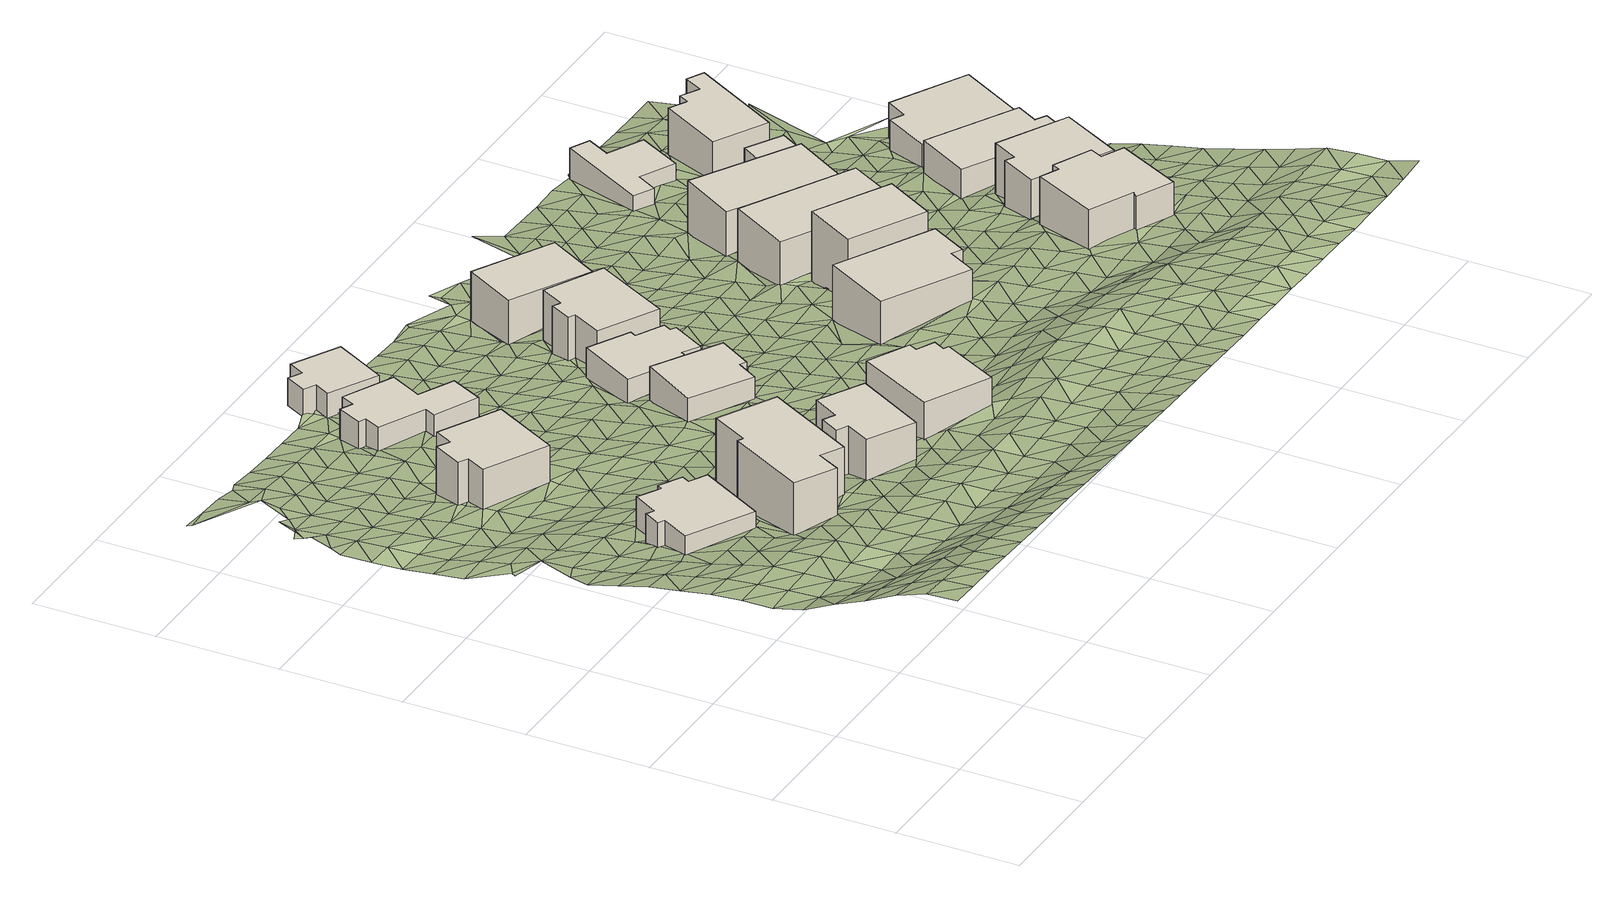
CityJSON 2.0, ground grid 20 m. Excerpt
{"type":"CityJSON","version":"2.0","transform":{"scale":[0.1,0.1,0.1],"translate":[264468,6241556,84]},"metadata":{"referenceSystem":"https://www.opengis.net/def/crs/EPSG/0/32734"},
"CityObjects":{
"building1":{"type":"Building","attributes":{"address":"6 Cloete Road Universtity Estate Cape Town","building":"house","building:levels":"1","footprint":{"type":"Polygon"},"plus_code":"C5XFXGXJ+XFW","ground_height":98.4,"building_height":4.1,"roof_height":102.5},"geometry":[{"type":"Solid","lod":"1","boundaries":[[[[0,1,2,3]],[[1,4,5,2]],[[4,6,7,5]],[[6,8,9,7]],[[8,10,11,9]],[[10,12,13,11]],[[12,14,15,13]],[[14,16,17,15]],[[16,18,19,17]],[[18,20,21,19]],[[20,22,23,21]],[[22,0,3,23]],[[3,2,5,7,9,11,13,15,17,19,21,23]],[[22,20,18,16,14,12,10,8,6,4,1,0]]]]}]},
"building2":{"type":"Building","attributes":{"address":"8A Cloete Road Universtity Estate Cape Town","building":"house","building:levels":"3","footprint":{"type":"Polygon"},"plus_code":"C6X2XQXJ+XWR","ground_height":100.1,"building_height":9.7,"roof_height":109.8},"geometry":[{"type":"Solid","lod":"1","boundaries":[[[[24,25,26,27]],[[25,28,29,26]],[[28,30,31,29]],[[30,32,33,31]],[[32,34,35,33]],[[34,36,37,35]],[[36,38,39,37]],[[38,24,27,39]],[[27,26,29,31,33,35,37,39]],[[38,36,34,32,30,28,25,24]]]]}]},
"building3":{"type":"Building","attributes":{"address":"19 Haig Road University Estate Cape Town","building":"house","building:levels":"2","footprint":{"type":"Polygon"},"plus_code":"C5XRX3X9+X8V","ground_height":92.8,"building_height":6.9,"roof_height":99.7},"geometry":[{"type":"Solid","lod":"1","boundaries":[[[[40,41,42,43]],[[41,44,45,42]],[[44,46,47,45]],[[46,48,49,47]],[[48,50,51,49]],[[50,52,53,51]],[[52,54,55,53]],[[54,40,43,55]],[[43,42,45,47,49,51,53,55]],[[54,52,50,48,46,44,41,40]]]]}]},
"building4":{"type":"Building","attributes":{"address":"8 Cloete Road Universtity Estate Cape Town","building":"house","building:levels":"2","footprint":{"type":"Polygon"},"plus_code":"C6XPX9X4+XGX","ground_height":101.6,"building_height":6.9,"roof_height":108.5},"geometry":[{"type":"Solid","lod":"1","boundaries":[[[[56,57,58,59]],[[57,60,61,58]],[[60,62,63,61]],[[62,64,65,63]],[[64,66,67,65]],[[66,68,69,67]],[[68,70,71,69]],[[70,56,59,71]],[[59,58,61,63,65,67,69,71]],[[70,68,66,64,62,60,57,56]]]]}]},
"building5":{"type":"Building","attributes":{"address":"Cloete Road Universtity Estate Cape Town","building":"house","building:levels":"2","footprint":{"type":"Polygon"},"plus_code":"C7XCXHXP+X3X","ground_height":102,"building_height":6.9,"roof_height":108.9},"geometry":[{"type":"Solid","lod":"1","boundaries":[[[[72,73,74,75]],[[73,76,77,74]],[[76,78,79,77]],[[78,80,81,79]],[[80,82,83,81]],[[82,84,85,83]],[[84,86,87,85]],[[86,72,75,87]],[[75,74,77,79,81,83,85,87]],[[86,84,82,80,78,76,73,72]]]]}]},
"building6":{"type":"Building","attributes":{"address":"17 Haig Road University Estate Cape Town","building":"house","building:levels":"1","footprint":{"type":"Polygon"},"plus_code":"C6X9X4X9+XXR","ground_height":89.5,"building_height":4.1,"roof_height":93.6},"geometry":[{"type":"Solid","lod":"1","boundaries":[[[[88,89,90,91]],[[89,92,93,90]],[[92,94,95,93]],[[94,96,97,95]],[[96,98,99,97]],[[98,100,101,99]],[[100,102,103,101]],[[102,104,105,103]],[[104,106,107,105]],[[106,108,109,107]],[[108,110,111,109]],[[110,88,91,111]],[[91,90,93,95,97,99,101,103,105,107,109,111]],[[110,108,106,104,102,100,98,96,94,92,89,88]]]]}]},
"building7":{"type":"Building","attributes":{"address":"18 Cloete Road University Estate Cape Town","building":"house","building:levels":"1","footprint":{"type":"Polygon"},"plus_code":"C7XCXRX3+XGR","ground_height":95,"building_height":4.1,"roof_height":99.1},"geometry":[{"type":"Solid","lod":"1","boundaries":[[[[112,113,114,115]],[[113,116,117,114]],[[116,118,119,117]],[[118,120,121,119]],[[120,122,123,121]],[[122,112,115,123]],[[115,114,117,119,121,123]],[[122,120,118,116,113,112]]]]}]},
"building8":{"type":"Building","attributes":{"address":"15 Haig Road University Estate Cape Town","building":"house","building:levels":"1","footprint":{"type":"Polygon"},"plus_code":"C6XPXGXX+XMV","ground_height":87.8,"building_height":4.1,"roof_height":91.9},"geometry":[{"type":"Solid","lod":"1","boundaries":[[[[124,125,126,127]],[[125,128,129,126]],[[128,130,131,129]],[[130,132,133,131]],[[132,134,135,133]],[[134,136,137,135]],[[136,138,139,137]],[[138,124,127,139]],[[127,126,129,131,133,135,137,139]],[[138,136,134,132,130,128,125,124]]]]}]},
"building9":{"type":"Building","attributes":{"address":"16 Fryde Road University Estate Cape Town","building":"house","building:levels":"1","footprint":{"type":"Polygon"},"plus_code":"C7XMXMXH+XVR","ground_height":92.3,"building_height":4.1,"roof_height":96.4},"geometry":[{"type":"Solid","lod":"1","boundaries":[[[[140,141,142,143]],[[141,144,145,142]],[[144,146,147,145]],[[146,148,149,147]],[[148,150,151,149]],[[150,152,153,151]],[[152,154,155,153]],[[154,156,157,155]],[[156,158,159,157]],[[158,140,143,159]],[[143,142,145,147,149,151,153,155,157,159]],[[158,156,154,152,150,148,146,144,141,140]]]]}]},
"building10":{"type":"Building","attributes":{"address":"14 Fryde Road University Estate Cape Town","building":"house","building:levels":"2","footprint":{"type":"Polygon"},"plus_code":"C8X2XXXW+X4X","ground_height":90.8,"building_height":6.9,"roof_height":97.7},"geometry":[{"type":"Solid","lod":"1","boundaries":[[[[160,161,162,163]],[[161,164,165,162]],[[164,166,167,165]],[[166,168,169,167]],[[168,170,171,169]],[[170,172,173,171]],[[172,174,175,173]],[[174,160,163,175]],[[163,162,165,167,169,171,173,175]],[[174,172,170,168,166,164,161,160]]]]}]},
"building11":{"type":"Building","attributes":{"address":"23 Fryde Road University Estate Cape Town","building":"house","building:levels":"2","footprint":{"type":"Polygon"},"plus_code":"C9X2X9XF+XPV","ground_height":97.6,"building_height":6.9,"roof_height":104.5},"geometry":[{"type":"Solid","lod":"1","boundaries":[[[[176,177,178,179]],[[177,180,181,178]],[[180,182,183,181]],[[182,184,185,183]],[[184,186,187,185]],[[186,176,179,187]],[[179,178,181,183,185,187]],[[186,184,182,180,177,176]]]]}]},
"building12":{"type":"Building","attributes":{"address":"12 Fryde Road University Estate Cape Town","building":"house","building:levels":"2","footprint":{"type":"Polygon"},"plus_code":"C8X9X9XJ+XWX","ground_height":88.5,"building_height":6.9,"roof_height":95.4},"geometry":[{"type":"Solid","lod":"1","boundaries":[[[[188,189,190,191]],[[189,192,193,190]],[[192,194,195,193]],[[194,188,191,195]],[[191,190,193,195]],[[194,192,189,188]]]]}]},
"building13":{"type":"Building","attributes":{"address":"21 Fryde Road University Estate Cape Town","building":"house","building:levels":"3","footprint":{"type":"Polygon"},"plus_code":"C9XFXHXQ+X4V","ground_height":95.9,"building_height":9.7,"roof_height":105.6},"geometry":[{"type":"Solid","lod":"1","boundaries":[[[[196,197,198,199]],[[197,200,201,198]],[[200,202,203,201]],[[202,196,199,203]],[[199,198,201,203]],[[202,200,197,196]]]]}]},
"building14":{"type":"Building","attributes":{"address":"19 Fryde Road University Estate Cape Town","building":"house","building:levels":"2","footprint":{"type":"Polygon"},"plus_code":"C9XPXRX5+XPV","ground_height":94,"building_height":6.9,"roof_height":100.9},"geometry":[{"type":"Solid","lod":"1","boundaries":[[[[204,205,206,207]],[[205,208,209,206]],[[208,210,211,209]],[[210,204,207,211]],[[207,206,209,211]],[[210,208,205,204]]]]}]},
"building15":{"type":"Building","attributes":{"address":"20 Baris Road University Estate Cape Town","building":"house","building:levels":"2","footprint":{"type":"Polygon"},"plus_code":"CCXFX8XQ+XWW","ground_height":101.4,"building_height":6.9,"roof_height":108.3},"geometry":[{"type":"Solid","lod":"1","boundaries":[[[[212,213,214,215]],[[213,216,217,214]],[[216,218,219,217]],[[218,220,221,219]],[[220,222,223,221]],[[222,224,225,223]],[[224,226,227,225]],[[226,228,229,227]],[[228,230,231,229]],[[230,212,215,231]],[[215,214,217,219,221,223,225,227,229,231]],[[230,228,226,224,222,220,218,216,213,212]]]]}]},
"building16":{"type":"Building","attributes":{"address":"15 Fryde Road University Estate Cape Town","building":"house","building:levels":"2","footprint":{"type":"Polygon"},"plus_code":"CCX3XJX6+XWV","ground_height":91.5,"building_height":6.9,"roof_height":98.4},"geometry":[{"type":"Solid","lod":"1","boundaries":[[[[232,233,234,235]],[[233,236,237,234]],[[236,238,239,237]],[[238,232,235,239]],[[235,234,237,239]],[[238,236,233,232]]]]}]},
"building17":{"type":"Building","attributes":{"address":"18 Baris Road University Estate Cape Town","building":"house","building:levels":"2","footprint":{"type":"Polygon"},"plus_code":"CCXVX6XG+XHV","ground_height":98.7,"building_height":6.9,"roof_height":105.6},"geometry":[{"type":"Solid","lod":"1","boundaries":[[[[240,241,242,243]],[[241,244,245,242]],[[244,246,247,245]],[[246,248,249,247]],[[248,250,251,249]],[[250,240,243,251]],[[243,242,245,247,249,251]],[[250,248,246,244,241,240]]]]}]},
"building18":{"type":"Building","attributes":{"address":"16 Baris Road University Estate Cape Town","building":"house","building:levels":"1","footprint":{"type":"Polygon"},"plus_code":"CFX5XQXC+X9X","ground_height":96.6,"building_height":4.1,"roof_height":100.7},"geometry":[{"type":"Solid","lod":"1","boundaries":[[[[252,253,254,255]],[[253,256,257,254]],[[256,258,259,257]],[[258,260,261,259]],[[260,262,263,261]],[[262,252,255,263]],[[255,254,257,259,261,263]],[[262,260,258,256,253,252]]]]}]},
"building19":{"type":"Building","attributes":{"address":"11 Fryde Road University Estate Cape Town","building":"house","building:levels":"1","footprint":{"type":"Polygon"},"plus_code":"CCXCX6X2+XVR","ground_height":86.3,"building_height":4.1,"roof_height":90.4},"geometry":[{"type":"Solid","lod":"1","boundaries":[[[[264,265,266,267]],[[265,268,269,266]],[[268,270,271,269]],[[270,272,273,271]],[[272,274,275,273]],[[274,276,277,275]],[[276,278,279,277]],[[278,264,267,279]],[[267,266,269,271,273,275,277,279]],[[278,276,274,272,270,268,265,264]]]]}]},
"building20":{"type":"Building","attributes":{"address":"University Estate Cape Town","building":"house","building:levels":"1","footprint":{"type":"Polygon"},"plus_code":"CCXQXPX9+XCW","ground_height":90,"building_height":4.1,"roof_height":94.1},"geometry":[{"type":"Solid","lod":"1","boundaries":[[[[280,281,282,283]],[[281,284,285,282]],[[284,286,287,285]],[[286,280,283,287]],[[283,282,285,287]],[[286,284,281,280]]]]}]},
"building21":{"type":"Building","attributes":{"address":"44 Rhodes Avenue University Estate Cape Town","building":"house","building:levels":"2","footprint":{"type":"Polygon"},"plus_code":"CFX2XRX8+X2R","ground_height":87.6,"building_height":6.9,"roof_height":94.5},"geometry":[{"type":"Solid","lod":"1","boundaries":[[[[288,289,290,291]],[[289,292,293,290]],[[292,294,295,293]],[[294,296,297,295]],[[296,298,299,297]],[[298,300,301,299]],[[300,302,303,301]],[[302,288,291,303]],[[291,290,293,295,297,299,301,303]],[[302,300,298,296,294,292,289,288]]]]}]},
"building22":{"type":"Building","attributes":{"address":"14 Baris Road University Estate Cape Town","building":"house","building:levels":"1","footprint":{"type":"Polygon"},"plus_code":"CFXJX6X7+X6W","ground_height":93.2,"building_height":4.1,"roof_height":97.3},"geometry":[{"type":"Solid","lod":"1","boundaries":[[[[304,305,306,307]],[[305,308,309,306]],[[308,310,311,309]],[[310,312,313,311]],[[312,314,315,313]],[[314,304,307,315]],[[307,306,309,311,313,315]],[[314,312,310,308,305,304]]]]}]},
"terrain1":{"type":"TINRelief","geometry":[{"type":"CompositeSurface","lod":"1","boundaries":[[[316,317,318]],[[319,320,317]],[[317,316,319]],[[320,321,322]],[[320,319,321]],[[323,324,322]],[[316,325,319]],[[323,322,321]],[[326,324,327]],[[319,328,321]],[[329,324,323]],[[328,319,325]],[[327,330,326]],[[327,324,329]],[[323,321,331]],[[331,321,328]],[[332,333,330]],[[323,334,329]],[[330,327,332]],[[325,335,328]],[[334,323,331]],[[333,336,337]],[[329,338,327]],[[333,332,336]],[[338,329,334]],[[339,340,337]],[[331,328,341]],[[328,335,342]],[[327,343,332]],[[339,337,336]],[[331,341,334]],[[343,327,338]],[[328,342,341]],[[344,340,345]],[[332,346,336]],[[347,340,339]],[[346,332,343]],[[348,344,345]],[[338,334,349]],[[350,342,335]],[[345,340,347]],[[334,341,351]],[[339,336,352]],[[338,349,343]],[[352,336,346]],[[334,351,349]],[[353,354,348]],[[339,355,347]],[[342,356,341]],[[353,348,345]],[[357,342,350]],[[355,339,352]],[[346,343,358]],[[356,351,341]],[[343,349,359]],[[342,357,356]],[[347,360,345]],[[361,354,353]],[[354,361,362]],[[346,358,352]],[[360,347,355]],[[343,359,358]],[[353,345,363]],[[364,349,351]],[[357,350,365]],[[366,351,356]],[[363,345,360]],[[367,362,361]],[[352,368,355]],[[364,359,349]],[[352,358,369]],[[351,366,364]],[[353,370,361]],[[356,357,371]],[[370,353,363]],[[352,369,368]],[[365,372,357]],[[373,362,367]],[[360,355,374]],[[361,375,367]],[[359,376,358]],[[356,371,366]],[[377,359,364]],[[357,372,371]],[[378,379,380]],[[363,360,381]],[[382,373,379]],[[375,361,370]],[[374,355,368]],[[383,378,384]],[[376,369,358]],[[359,377,376]],[[370,363,381]],[[380,379,373]],[[374,381,360]],[[385,364,366]],[[378,380,384]],[[373,367,386]],[[365,387,372]],[[386,367,375]],[[371,385,366]],[[388,389,383]],[[368,369,390]],[[377,364,391]],[[388,383,384]],[[390,369,376]],[[370,381,392]],[[392,375,370]],[[364,385,391]],[[380,373,393]],[[371,372,394]],[[386,395,373]],[[372,387,396]],[[397,398,389]],[[380,393,384]],[[399,374,368]],[[400,389,388]],[[368,390,401]],[[374,399,381]],[[392,381,402]],[[376,377,403]],[[371,394,385]],[[373,395,393]],[[391,404,377]],[[372,396,394]],[[405,402,381]],[[375,392,406]],[[386,375,407]],[[397,389,400]],[[368,401,399]],[[408,409,398]],[[388,384,410]],[[377,404,403]],[[392,402,405]],[[386,407,395]],[[390,376,411]],[[412,391,385]],[[393,410,384]],[[375,406,407]],[[413,401,390]],[[414,396,387]],[[415,409,408]],[[398,397,408]],[[412,385,394]],[[406,392,416]],[[388,417,400]],[[418,381,399]],[[411,376,403]],[[391,419,404]],[[413,390,411]],[[410,417,388]],[[420,406,416]],[[393,395,421]],[[395,407,422]],[[419,391,412]],[[418,399,401]],[[400,423,397]],[[418,401,413]],[[394,396,424]],[[425,396,414]],[[415,408,426]],[[426,427,415]],[[410,393,421]],[[423,400,417]],[[395,422,421]],[[428,406,420]],[[406,428,407]],[[404,429,403]],[[394,424,412]],[[404,419,430]],[[396,425,424]],[[397,431,408]],[[427,426,432]],[[411,433,413]],[[432,434,435]],[[403,433,411]],[[431,397,423]],[[436,418,413]],[[404,430,429]],[[417,410,437]],[[407,438,422]],[[432,426,439]],[[421,440,410]],[[439,434,432]],[[408,441,426]],[[419,412,442]],[[414,443,425]],[[438,407,428]],[[412,424,444]],[[429,433,403]],[[417,437,423]],[[431,441,408]],[[410,440,437]],[[422,445,421]],[[442,430,419]],[[412,444,442]],[[446,434,439]],[[426,447,439]],[[448,424,425]],[[436,413,449]],[[422,438,445]],[[450,451,452]],[[441,447,426]],[[443,448,425]],[[433,429,453]],[[438,428,8]],[[431,423,454]],[[455,440,421]],[[423,437,456]],[[418,436,449]],[[446,439,457]],[[428,10,8]],[[430,458,429]],[[459,444,424]],[[421,445,455]],[[460,430,442]],[[433,453,461]],[[431,454,441]],[[447,462,439]],[[423,456,454]],[[459,424,448]],[[462,457,439]],[[453,429,458]],[[430,460,458]],[[440,463,437]],[[438,464,445]],[[440,455,465]],[[438,8,464]],[[452,466,450]],[[467,442,444]],[[443,468,448]],[[469,444,459]],[[470,418,449]],[[447,441,471]],[[472,461,453]],[[441,454,473]],[[440,465,463]],[[474,456,437]],[[8,475,464]],[[457,462,476]],[[8,6,475]],[[445,477,455]],[[442,467,460]],[[458,478,453]],[[444,469,467]],[[466,452,479]],[[447,471,462]],[[459,448,480]],[[453,478,472]],[[441,473,471]],[[464,477,445]],[[474,437,463]],[[456,481,454]],[[457,476,479]],[[480,448,468]],[[465,455,482]],[[483,470,6]],[[484,456,474]],[[458,460,485]],[[459,486,469]],[[475,6,487]],[[488,489,449]],[[466,490,450]],[[482,455,477]],[[467,491,460]],[[456,484,481]],[[470,449,489]],[[476,462,492]],[[493,473,454]],[[464,475,494]],[[462,471,495]],[[486,459,480]],[[465,496,463]],[[487,6,470]],[[460,491,485]],[[493,454,481]],[[477,464,494]],[[497,478,458]],[[469,498,467]],[[462,495,492]],[[465,482,496]],[[475,487,494]],[[492,479,476]],[[499,472,478]],[[468,500,480]],[[488,25,489]],[[484,474,501]],[[469,486,498]],[[470,489,25]],[[473,502,471]],[[484,501,481]],[[503,473,493]],[[458,485,497]],[[504,466,479]],[[25,487,470]],[[466,505,490]],[[491,467,506]],[[502,495,471]],[[507,482,477]],[[478,497,499]],[[473,503,502]],[[494,508,477]],[[506,467,498]],[[474,463,509]],[[510,493,481]],[[479,492,504]],[[486,480,511]],[[512,472,499]],[[505,466,504]],[[480,500,513]],[[496,482,507]],[[463,496,509]],[[512,514,472]],[[477,508,507]],[[503,493,510]],[[491,515,485]],[[486,511,498]],[[516,472,514]],[[491,506,517]],[[480,513,511]],[[487,25,518]],[[495,519,492]],[[487,520,494]],[[495,502,521]],[[497,485,515]],[[491,517,515]],[[505,504,522]],[[494,520,508]],[[495,521,519]],[[496,507,523]],[[487,518,520]],[[524,512,499]],[[510,525,503]],[[504,492,526]],[[506,498,527]],[[528,513,500]],[[529,472,516]],[[498,511,530]],[[497,531,499]],[[512,524,514]],[[509,496,523]],[[503,532,502]],[[526,522,504]],[[508,533,507]],[[517,506,527]],[[518,25,534]],[[519,526,492]],[[498,530,527]],[[40,510,535]],[[536,516,514]],[[521,502,532]],[[497,515,531]],[[503,525,532]],[[520,533,508]],[[525,510,40]],[[513,537,511]],[[538,513,528]],[[25,529,534]],[[521,539,519]],[[523,507,540]],[[515,517,541]],[[537,530,511]],[[542,522,526]],[[543,507,533]],[[527,544,517]],[[513,538,537]],[[545,516,536]],[[546,520,518]],[[532,539,521]],[[534,547,518]],[[509,523,540]],[[540,507,543]],[[517,544,541]],[[515,541,531]],[[545,536,548]],[[518,547,546]],[[40,549,525]],[[550,526,519]],[[551,533,520]],[[529,516,552]],[[553,527,530]],[[538,528,554]],[[539,555,519]],[[552,516,545]],[[556,530,537]],[[532,525,557]],[[540,558,509]],[[526,550,542]],[[533,551,543]],[[519,555,550]],[[551,520,546]],[[530,556,553]],[[548,559,545]],[[532,557,539]],[[560,534,529]],[[547,534,560]],[[561,544,527]],[[562,531,541]],[[525,549,557]],[[558,563,509]],[[537,538,564]],[[554,565,538]],[[552,545,559]],[[543,566,540]],[[40,567,549]],[[529,552,560]],[[527,553,561]],[[568,541,544]],[[537,564,556]],[[563,569,509]],[[550,570,542]],[[551,566,543]],[[538,565,564]],[[562,541,571]],[[539,572,555]],[[547,573,546]],[[539,557,574]],[[560,575,547]],[[40,569,567]],[[558,540,576]],[[531,562,56]],[[544,561,568]],[[568,571,541]],[[546,573,551]],[[556,577,553]],[[552,559,578]],[[539,574,572]],[[566,576,540]],[[547,575,573]],[[550,555,579]],[[554,580,565]],[[577,556,564]],[[549,581,557]],[[563,558,582]],[[560,552,583]],[[584,549,567]],[[559,585,578]],[[562,571,586]],[[550,579,570]],[[587,566,551]],[[561,553,588]],[[579,555,572]],[[576,582,558]],[[574,557,589]],[[585,559,56]],[[575,560,583]],[[549,584,581]],[[587,551,573]],[[552,578,583]],[[577,588,553]],[[564,565,590]],[[591,569,563]],[[565,580,592]],[[589,557,581]],[[566,593,576]],[[561,594,568]],[[56,562,586]],[[574,595,572]],[[582,591,563]],[[590,577,564]],[[595,574,589]],[[596,570,579]],[[593,566,587]],[[567,569,597]],[[588,594,561]],[[565,592,590]],[[571,568,598]],[[584,567,597]],[[599,573,575]],[[583,600,575]],[[601,578,585]],[[602,585,56]],[[591,597,569]],[[582,576,603]],[[573,599,587]],[[589,604,595]],[[576,593,605]],[[575,600,599]],[[579,572,606]],[[72,586,571]],[[572,595,606]],[[588,577,607]],[[608,592,580]],[[585,602,601]],[[577,590,609]],[[56,586,602]],[[581,584,610]],[[598,568,594]],[[582,603,591]],[[578,611,583]],[[597,612,584]],[[576,605,603]],[[579,613,596]],[[588,607,594]],[[589,581,614]],[[577,609,607]],[[584,612,610]],[[593,587,615]],[[587,599,616]],[[578,601,611]],[[613,579,606]],[[617,600,583]],[[618,590,592]],[[72,602,586]],[[619,592,608]],[[597,591,620]],[[615,605,593]],[[591,603,621]],[[587,616,615]],[[581,610,614]],[[609,590,618]],[[72,601,602]],[[596,613,622]],[[583,611,617]],[[594,623,598]],[[594,607,623]],[[592,619,618]],[[597,620,612]],[[599,600,624]],[[591,621,620]],[[599,625,616]],[[613,606,89]],[[605,626,603]],[[89,606,627]],[[605,615,628]],[[600,617,624]],[[612,629,610]],[[601,630,611]],[[631,607,609]],[[608,632,619]],[[615,616,625]],[[618,633,609]],[[630,601,72]],[[625,599,624]],[[634,598,623]],[[626,621,603]],[[612,620,629]],[[605,628,626]],[[631,623,607]],[[609,633,631]],[[635,622,613]],[[72,636,630]],[[617,611,637]],[[638,618,619]],[[635,613,89]],[[610,629,639]],[[611,630,637]],[[632,638,619]],[[640,598,634]],[[72,641,636]],[[642,620,621]],[[623,643,634]],[[644,621,626]],[[615,625,645]],[[645,628,615]],[[646,633,618]],[[631,643,623]],[[89,647,635]],[[622,635,648]],[[642,629,620]],[[649,624,617]],[[636,650,630]],[[625,624,649]],[[648,651,622]],[[621,644,642]],[[637,652,617]],[[618,638,646]],[[626,628,653]],[[654,631,633]],[[636,641,650]],[[89,655,647]],[[617,652,649]],[[634,643,656]],[[630,657,637]],[[632,658,638]],[[633,646,654]],[[629,659,639]],[[626,653,644]],[[634,660,640]],[[659,629,642]],[[628,645,653]],[[657,630,650]],[[634,656,660]],[[635,661,648]],[[645,625,120]],[[635,647,662]],[[625,649,663]],[[641,664,665]],[[666,655,667]],[[667,668,666]],[[669,652,637]],[[643,631,670]],[[638,671,646]],[[640,665,672]],[[631,654,673]],[[674,642,644]],[[655,662,647]],[[669,637,657]],[[658,671,638]],[[659,675,639]],[[640,660,665]],[[663,649,652]],[[656,643,670]],[[653,674,644]],[[670,631,673]],[[665,676,641]],[[675,668,639]],[[650,641,677]],[[646,678,654]],[[653,645,679]],[[635,662,680]],[[681,655,666]],[[645,120,679]],[[659,642,682]],[[665,660,676]],[[657,650,677]],[[666,668,681]],[[652,683,663]],[[652,669,683]],[[671,678,646]],[[684,660,656]],[[641,676,677]],[[642,674,682]],[[654,685,673]],[[662,655,680]],[[684,656,670]],[[658,686,671]],[[679,120,687]],[[678,685,654]],[[659,688,675]],[[669,657,689]],[[681,690,655]],[[682,691,659]],[[677,692,657]],[[655,690,680]],[[693,663,683]],[[694,653,679]],[[688,668,675]],[[653,694,674]],[[660,695,676]],[[673,696,670]],[[697,660,684]],[[698,663,693]],[[683,669,689]],[[659,691,688]],[[689,657,692]],[[685,696,673]],[[699,681,668]],[[694,682,674]],[[678,671,700]],[[660,697,695]],[[671,686,701]],[[702,677,676]],[[684,670,703]],[[680,690,704]],[[693,705,698]],[[706,679,687]],[[678,700,685]],[[687,120,707]],[[699,668,688]],[[696,703,670]],[[671,701,700]],[[708,690,681]],[[682,709,691]],[[693,683,710]],[[689,711,683]],[[695,702,676]],[[679,712,694]],[[713,692,677]],[[684,714,697]],[[682,694,709]],[[693,710,705]],[[681,699,708]],[[680,704,715]],[[683,711,710]],[[703,714,684]],[[716,704,690]],[[717,688,691]],[[696,685,718]],[[719,701,686]],[[677,702,713]],[[685,700,720]],[[721,689,692]],[[697,722,695]],[[717,691,709]],[[687,707,706]],[[696,718,703]],[[708,716,690]],[[714,722,697]],[[685,720,718]],[[694,712,709]],[[723,705,710]],[[688,724,699]],[[707,705,723]],[[721,692,713]],[[725,711,689]],[[695,726,702]],[[701,727,700]],[[724,688,717]],[[728,701,719]],[[729,715,704]],[[704,716,729]],[[722,726,695]],[[708,699,730]],[[714,703,731]],[[727,720,700]],[[689,721,725]],[[703,718,732]],[[701,728,727]],[[733,709,712]],[[711,734,710]],[[702,735,713]],[[736,706,707]],[[724,730,699]],[[717,709,737]],[[714,731,722]],[[738,706,739]],[[736,707,723]],[[726,735,702]],[[703,732,731]],[[723,710,734]],[[739,706,736]],[[711,725,734]],[[712,740,733]],[[716,708,741]],[[737,724,717]],[[713,742,721]],[[718,720,743]],[[728,719,744]],[[730,745,708]],[[709,733,737]],[[746,720,727]],[[158,740,712]],[[735,742,713]],[[716,741,729]],[[736,723,747]],[[726,722,748]],[[743,732,718]],[[741,708,745]],[[722,731,749]],[[720,746,743]],[[721,750,725]],[[747,723,734]],[[730,724,751]],[[740,752,733]],[[726,748,735]],[[727,728,753]],[[724,737,754]],[[742,750,721]],[[722,749,748]],[[744,755,728]],[[756,739,736]],[[757,737,733]],[[730,751,745]],[[732,758,731]],[[727,753,746]],[[752,757,733]],[[759,729,741]],[[724,754,751]],[[756,736,747]],[[760,732,743]],[[728,755,753]],[[761,734,725]],[[762,742,735]],[[750,763,725]],[[158,156,764]],[[765,740,158]],[[758,749,731]],[[766,750,742]],[[762,735,748]],[[732,760,758]],[[767,737,757]],[[739,756,768]],[[754,737,767]],[[734,761,747]],[[769,743,746]],[[739,768,770]],[[725,763,761]],[[771,741,745]],[[744,772,755]],[[750,766,763]],[[745,751,773]],[[753,769,746]],[[742,774,766]],[[749,775,748]],[[770,764,776]],[[742,762,774]],[[764,765,158]],[[741,771,759]],[[760,743,777]],[[771,745,773]],[[775,749,758]],[[756,747,778]],[[767,779,754]],[[747,761,780]],[[743,769,777]],[[781,764,770]],[[754,782,751]],[[781,770,768]],[[783,753,755]],[[755,772,784]],[[768,756,778]],[[762,748,785]],[[765,764,781]],[[747,780,778]],[[775,786,748]],[[787,773,751]],[[758,760,788]],[[753,783,769]],[[754,779,782]],[[767,789,166]],[[759,771,790]],[[777,791,760]],[[755,784,783]],[[763,766,176]],[[763,792,761]],[[774,762,785]],[[785,748,786]],[[166,779,767]],[[787,751,782]],[[760,791,788]],[[793,781,768]],[[792,780,761]],[[794,775,758]],[[795,777,769]],[[778,796,768]],[[766,774,797]],[[771,773,798]],[[799,784,772]],[[765,781,793]],[[800,773,787]],[[779,166,782]],[[795,769,783]],[[793,768,796]],[[794,758,788]],[[176,792,763]],[[798,790,771]],[[801,786,775]],[[777,802,791]],[[798,773,800]],[[803,778,780]],[[784,804,783]],[[780,792,805]],[[777,795,802]],[[806,782,166]],[[785,797,774]],[[775,794,801]],[[799,804,784]],[[765,793,807]],[[808,785,786]],[[780,805,803]],[[809,796,778]],[[810,788,791]],[[795,783,811]],[[787,782,189]],[[790,798,812]],[[791,802,813]],[[765,807,814]],[[805,792,176]],[[800,787,189]],[[801,808,786]],[[811,783,804]],[[812,815,790]],[[788,810,794]],[[778,803,809]],[[791,813,810]],[[166,816,806]],[[765,814,817]],[[793,796,818]],[[800,189,798]],[[785,808,797]],[[802,795,819]],[[811,820,795]],[[806,821,782]],[[818,807,793]],[[794,822,801]],[[804,799,823]],[[805,176,824]],[[809,818,796]],[[817,816,166]],[[825,812,798]],[[805,824,803]],[[819,813,802]],[[810,822,794]],[[795,820,819]],[[823,811,804]],[[825,815,812]],[[823,799,826]],[[176,827,824]],[[798,189,825]],[[828,814,807]],[[803,829,809]],[[808,801,830]],[[813,831,810]],[[832,807,818]],[[822,833,801]],[[821,806,816]],[[834,820,811]],[[830,797,808]],[[824,829,803]],[[819,831,813]],[[807,832,828]],[[830,801,833]],[[811,823,834]],[[824,827,835]],[[817,814,828]],[[836,815,825]],[[827,176,837]],[[821,816,817]],[[838,818,809]],[[839,822,810]],[[840,819,820]],[[841,809,829]],[[810,831,842]],[[797,843,844]],[[826,845,823]],[[843,797,830]],[[825,189,846]],[[820,834,840]],[[818,838,832]],[[822,839,833]],[[838,809,841]],[[810,842,839]],[[821,817,847]],[[835,848,824]],[[828,847,817]],[[835,827,837]],[[846,189,849]],[[825,846,836]],[[850,829,824]],[[831,819,851]],[[834,823,852]],[[819,840,853]],[[832,854,828]],[[830,855,843]],[[845,852,823]],[[837,176,856]],[[830,833,857]],[[842,831,851]],[[829,858,841]],[[838,854,832]],[[824,848,850]],[[833,839,859]],[[853,851,819]],[[821,847,860]],[[189,861,849]],[[840,834,862]],[[863,847,828]],[[830,857,855]],[[836,846,864]],[[857,833,859]],[[852,862,834]],[[835,197,848]],[[858,829,850]],[[828,854,863]],[[843,855,856]],[[836,864,865]],[[866,846,849]],[[838,841,867]],[[839,842,868]],[[853,840,869]],[[861,821,860]],[[851,870,842]],[[841,858,871]],[[845,872,852]],[[862,869,840]],[[835,837,873]],[[850,848,197]],[[874,860,847]],[[838,867,854]],[[868,859,839]],[[847,863,875]],[[867,841,871]],[[876,855,857]],[[842,870,868]],[[197,858,850]],[[849,861,866]],[[864,846,877]],[[878,851,853]],[[856,855,879]],[[880,846,866]],[[847,875,874]],[[879,855,876]],[[869,881,853]],[[865,864,877]],[[854,882,863]],[[862,852,883]],[[852,872,884]],[[874,861,860]],[[846,880,877]],[[885,857,859]],[[882,854,867]],[[886,859,868]],[[878,853,881]],[[856,873,837]],[[887,870,851]],[[862,883,869]],[[852,884,883]],[[875,863,888]],[[857,885,876]],[[885,859,886]],[[858,205,871]],[[889,858,197]],[[870,887,868]],[[856,879,873]],[[888,863,882]],[[851,878,887]],[[890,866,861]],[[866,890,880]],[[891,881,869]],[[861,874,892]],[[868,893,886]],[[867,871,205]],[[894,884,872]],[[891,869,883]],[[893,868,887]],[[877,880,895]],[[874,875,896]],[[879,876,897]],[[861,892,890]],[[875,888,898]],[[876,885,899]],[[867,205,882]],[[873,879,897]],[[892,874,896]],[[878,881,900]],[[901,895,880]],[[880,890,901]],[[875,898,896]],[[876,899,897]],[[881,891,902]],[[903,883,884]],[[904,884,894]],[[886,893,905]],[[888,882,906]],[[885,886,905]],[[887,878,900]],[[900,881,902]],[[907,893,887]],[[197,908,889]],[[882,205,909]],[[892,910,890]],[[884,904,903]],[[858,889,911]],[[897,912,873]],[[898,888,906]],[[905,899,885]],[[891,883,913]],[[910,892,896]],[[882,909,906]],[[907,914,893]],[[915,873,912]],[[902,891,913]],[[916,895,901]],[[901,890,916]],[[917,887,900]],[[913,883,903]],[[917,907,887]],[[873,915,908]],[[904,894,918]],[[919,890,910]],[[909,205,920]],[[921,905,893]],[[898,922,896]],[[923,897,899]],[[906,924,898]],[[925,899,905]],[[916,890,919]],[[906,909,920]],[[920,205,926]],[[896,922,910]],[[900,902,927]],[[898,924,922]],[[899,925,923]],[[913,928,902]],[[929,912,897]],[[904,930,903]],[[918,931,904]],[[908,911,889]],[[905,921,925]],[[927,902,928]],[[900,932,917]],[[917,932,907]],[[933,916,919]],[[897,923,929]],[[904,931,930]],[[908,915,911]],[[919,910,934]],[[912,935,915]],[[936,913,903]],[[910,922,937]],[[932,900,927]],[[938,924,906]],[[233,906,920]],[[926,939,920]],[[940,925,921]],[[910,937,934]],[[912,929,935]],[[936,903,930]],[[925,940,923]],[[933,919,941]],[[942,928,913]],[[918,943,931]],[[935,911,915]],[[926,205,944]],[[924,945,922]],[[933,946,916]],[[921,947,948]],[[934,941,919]],[[921,948,940]],[[913,936,942]],[[906,233,938]],[[945,937,922]],[[929,923,949]],[[950,927,928]],[[930,931,951]],[[924,938,945]],[[923,940,949]],[[951,931,943]],[[950,932,927]],[[911,935,952]],[[953,933,941]],[[950,928,942]],[[954,939,926]],[[936,930,955]],[[932,956,957]],[[953,946,933]],[[958,934,937]],[[959,935,929]],[[960,920,939]],[[961,937,945]],[[962,929,949]],[[940,948,963]],[[955,930,951]],[[938,233,945]],[[964,932,957]],[[932,950,956]],[[952,944,911]],[[952,935,959]],[[942,936,965]],[[949,940,966]],[[937,961,958]],[[929,962,959]],[[954,926,944]],[[941,934,967]],[[936,955,965]],[[951,943,968]],[[963,948,218]],[[956,969,957]],[[949,966,962]],[[953,941,967]],[[967,934,958]],[[970,945,233]],[[945,970,961]],[[950,942,971]],[[951,968,955]],[[964,957,969]],[[952,959,972]],[[965,973,942]],[[968,943,974]],[[939,954,960]],[[963,975,940]],[[970,233,976]],[[952,972,977]],[[952,977,944]],[[971,942,973]],[[964,218,978]],[[962,966,979]],[[980,958,961]],[[976,233,981]],[[982,956,950]],[[955,983,965]],[[967,984,953]],[[959,962,985]],[[970,980,961]],[[983,955,968]],[[960,954,944]],[[956,982,969]],[[964,986,218]],[[987,966,988]],[[963,218,975]],[[982,950,971]],[[969,986,964]],[[962,979,985]],[[989,973,965]],[[987,979,966]],[[990,967,958]],[[972,959,991]],[[992,958,980]],[[989,965,983]],[[986,975,218]],[[977,993,944]],[[960,944,993]],[[959,985,994]],[[970,976,995]],[[996,986,969]],[[968,974,997]],[[981,998,976]],[[999,980,970]],[[991,977,972]],[[990,958,992]],[[991,959,994]],[[969,982,996]],[[1000,984,967]],[[971,973,1001]],[[983,968,997]],[[233,1002,981]],[[976,998,995]],[[973,989,1003]],[[997,974,1004]],[[980,999,992]],[[970,1005,999]],[[1006,993,977]],[[971,1001,982]],[[986,1007,975]],[[967,990,1000]],[[996,1007,986]],[[1001,973,1003]],[[979,1008,985]],[[1008,979,987]],[[995,1005,970]],[[977,991,1006]],[[998,981,1009]],[[989,983,1010]],[[1011,960,993]],[[997,1012,983]],[[982,1013,996]],[[253,994,985]],[[1003,989,1010]],[[992,999,1014]],[[993,1006,1015]],[[1013,982,1001]],[[1010,983,1012]],[[1016,975,1007]],[[992,1014,990]],[[994,253,991]],[[1009,981,1002]],[[995,998,1017]],[[1018,1007,996]],[[987,1019,1008]],[[998,1009,1020]],[[993,1015,1011]],[[1002,960,1011]],[[1000,990,1014]],[[991,253,1006]],[[1018,996,1013]],[[1005,995,1017]],[[1001,1003,1021]],[[998,1020,1017]],[[1010,1022,1003]],[[1016,241,975]],[[1006,1023,1015]],[[1007,1024,1016]],[[1013,1001,1021]],[[1019,987,241]],[[1025,985,1008]],[[1007,1018,1026]],[[1021,1003,1022]],[[1027,1020,1009]],[[1009,1002,1027]],[[1005,1028,1029]],[[1014,1030,1000]],[[1023,1006,253]],[[1005,1017,1028]],[[999,1031,1014]],[[1007,1026,1024]],[[1011,1032,1002]],[[1027,1002,1032]],[[1033,1011,1015]],[[1018,1013,1034]],[[1015,1023,1035]],[[1021,1036,1013]],[[1008,1019,1037]],[[1038,1020,1027]],[[1017,1020,1039]],[[1016,1024,1040]],[[1016,1040,241]],[[1011,1033,1032]],[[1026,1018,1034]],[[1015,1035,1033]],[[1034,1013,1036]],[[1029,1028,1041]],[[1023,253,1042]],[[1027,1032,1043]],[[1028,1017,1041]],[[1030,1014,1031]],[[1020,1038,1039]],[[1027,281,1038]],[[1019,241,1037]],[[1008,1037,1025]],[[1041,1017,1039]],[[1042,1035,1023]],[[1042,253,1044]],[[1024,1026,1045]],[[1032,1033,1046]],[[1034,1047,1026]],[[1046,1043,1032]],[[241,1040,1025]],[[1040,1024,1045]],[[1026,1047,1045]],[[1037,241,1025]],[[1041,1039,1048]],[[1049,1035,1042]],[[1033,1035,1050]],[[1038,281,1051]],[[1038,1051,1039]],[[253,1052,1044]],[[1040,1053,1025]],[[1044,1054,1042]],[[1050,1046,1033]],[[1046,1055,1043]],[[1035,1049,1050]],[[1045,1053,1040]],[[1056,1031,268]],[[1048,1057,1041]],[[281,1055,1051]],[[1042,1058,1049]],[[1059,268,1060]],[[1061,1048,1039]],[[1039,1051,1062]],[[1059,1060,1057]],[[268,1063,1056]],[[1046,1050,1064]],[[1044,1052,1054]],[[1065,1055,1046]],[[1025,1066,1067]],[[1049,1058,1050]],[[1064,1065,1046]],[[1062,1051,1055]],[[1063,268,1059]],[[1048,1061,1057]],[[1068,1042,1054]],[[1055,1065,1062]],[[1069,1050,1058]],[[1070,1059,1057]],[[1054,1052,1071]],[[1059,1070,1063]],[[1072,1064,1050]],[[1073,1057,1061]],[[1074,1065,1064]],[[1065,1075,1062]],[[1069,1058,1076]],[[1073,1070,1057]],[[1050,1069,1072]],[[1064,1072,1074]],[[1070,1077,1063]],[[305,1069,1076]],[[1073,1061,1078]],[[1079,1078,1061]],[[1080,1065,1074]],[[1080,1075,1065]],[[1072,1069,305]],[[1081,1062,1075]],[[1070,1073,1082]],[[1078,1083,1073]],[[1072,305,1084]],[[1085,1074,1072]],[[1070,1082,1077]],[[1083,1082,1073]],[[1086,1075,1080]],[[1078,1087,1083]],[[1081,1075,1086]],[[1081,288,1062]],[[1088,1077,1082]],[[1083,1087,289]],[[1082,1083,289]],[[1080,1074,1089]],[[1088,1082,1090]],[[1082,289,1090]],[[1089,1086,1080]],[[289,288,1091]],[[1092,1081,1086]],[[1091,1090,289]],[[1090,1093,1088]],[[1081,1092,288]],[[1091,288,1094]],[[1095,1090,1091]],[[1094,1095,1091]],[[1096,1093,1090]],[[1090,1095,1096]]]}]}
},
"vertices":[
[240,454,133],[300,563,133],[300,563,185],[240,454,185],[271,579,133],[271,579,185],[278,592,133],[278,592,185],[240,613,133],[240,613,185],[235,605,133],[235,605,185],[198,626,133],[198,626,185],[175,585,133],[175,585,185],[162,592,133],[162,592,185],[147,565,133],[147,565,185],[158,559,133],[158,559,185],[133,513,133],[133,513,185],
[432,518,142],[338,569,142],[338,569,258],[432,518,258],[305,508,142],[305,508,258],[297,513,142],[297,513,258],[228,386,142],[228,386,258],[294,350,142],[294,350,258],[314,388,142],[314,388,258],[351,368,142],[351,368,258],
[268,986,72],[253,956,72],[253,956,157],[268,986,157],[232,968,72],[232,968,157],[206,920,72],[206,920,157],[222,911,72],[222,911,157],[205,879,72],[205,879,157],[310,824,72],[310,824,157],[368,933,72],[368,933,157],
[543,433,152],[469,474,152],[469,474,245],[543,433,245],[444,430,152],[444,430,245],[424,441,152],[424,441,245],[406,409,152],[406,409,245],[425,399,152],[425,399,245],[403,359,152],[403,359,245],[479,317,152],[479,317,245],
[593,457,157],[528,329,157],[528,329,249],[593,457,249],[635,275,157],[635,275,249],[684,370,157],[684,370,249],[675,374,157],[675,374,249],[685,393,157],[685,393,249],[655,408,157],[655,408,249],[662,422,157],[662,422,249],
[467,1158,45],[384,1199,45],[384,1199,96],[467,1158,96],[373,1176,45],[373,1176,96],[352,1186,45],[352,1186,96],[332,1145,45],[332,1145,96],[344,1140,45],[344,1140,96],[331,1113,45],[331,1113,96],[408,1076,45],[408,1076,96],[400,1058,45],[400,1058,96],[472,1023,45],[472,1023,96],[498,1076,45],[498,1076,96],[440,1105,45],[440,1105,96],
[625,654,95],[645,689,95],[645,689,151],[625,654,151],[656,683,95],[656,683,151],[689,738,95],[689,738,151],[581,802,95],[581,802,151],[527,712,95],[527,712,151],
[456,1320,33],[442,1294,33],[442,1294,79],[456,1320,79],[420,1306,33],[420,1306,79],[401,1271,33],[401,1271,79],[421,1260,33],[421,1260,79],[407,1235,33],[407,1235,79],[487,1192,33],[487,1192,79],[533,1278,33],[533,1278,79],
[626,928,74],[574,834,74],[574,834,124],[626,928,124],[668,783,74],[668,783,124],[677,799,74],[677,799,124],[705,783,74],[705,783,124],[736,839,74],[736,839,124],[727,844,74],[727,844,124],[734,857,74],[734,857,124],[689,881,74],[689,881,124],[694,891,74],[694,891,124],
[655,925,53],[752,874,53],[752,874,137],[655,925,137],[817,998,53],[817,998,137],[722,1047,53],[722,1047,137],[701,1008,53],[701,1008,137],[688,1015,53],[688,1015,137],[670,980,53],[670,980,137],[681,974,53],[681,974,137],
[875,657,113],[815,548,113],[815,548,205],[875,657,205],[956,472,113],[956,472,205],[982,520,113],[982,520,205],[999,510,113],[999,510,205],[1033,572,113],[1033,572,205],
[882,1111,32],[754,1181,32],[754,1181,114],[882,1111,114],[706,1096,32],[706,1096,114],[834,1025,32],[834,1025,114],
[1100,677,99],[978,744,99],[978,744,216],[1100,677,216],[932,662,99],[932,662,216],[1054,595,99],[1054,595,216],
[1185,779,81],[1005,878,81],[1005,878,169],[1185,779,169],[951,781,81],[951,781,169],[1131,681,81],[1131,681,169],
[1250,297,162],[1303,405,162],[1303,405,243],[1250,297,243],[1266,423,162],[1266,423,243],[1276,444,162],[1276,444,243],[1212,474,162],[1212,474,243],[1206,461,162],[1206,461,243],[1175,476,162],[1175,476,243],[1124,370,162],[1124,370,243],[1198,335,162],[1198,335,243],[1189,326,162],[1189,326,243],
[1246,899,57],[1079,997,57],[1079,997,144],[1246,899,144],[1026,907,57],[1026,907,144],[1193,809,57],[1193,809,144],
[1330,435,131],[1383,536,131],[1383,536,216],[1330,435,216],[1269,596,131],[1269,596,216],[1247,554,131],[1247,554,216],[1232,562,131],[1232,562,216],[1201,503,131],[1201,503,216],
[1446,649,113],[1301,729,113],[1301,729,167],[1446,649,167],[1253,643,113],[1253,643,167],[1417,553,113],[1417,553,167],[1444,603,113],[1444,603,167],[1426,613,113],[1426,613,167],
[1270,1167,10],[1212,1197,10],[1212,1197,64],[1270,1167,64],[1232,1235,10],[1232,1235,64],[1200,1251,10],[1200,1251,64],[1123,1108,10],[1123,1108,64],[1156,1091,10],[1156,1091,64],[1175,1125,10],[1175,1125,64],[1232,1095,10],[1232,1095,64],
[1319,965,49],[1261,999,49],[1261,999,101],[1319,965,101],[1235,956,49],[1235,956,101],[1294,922,49],[1294,922,101],
[1416,1144,22],[1389,1159,22],[1389,1159,105],[1416,1144,105],[1372,1129,22],[1372,1129,105],[1342,1146,22],[1342,1146,105],[1333,1129,22],[1333,1129,105],[1304,1145,22],[1304,1145,105],[1249,1044,22],[1249,1044,105],[1335,997,22],[1335,997,105],
[1545,782,74],[1422,848,74],[1422,848,133],[1545,782,133],[1402,813,74],[1402,813,133],[1380,825,74],[1380,825,133],[1340,751,74],[1340,751,133],[1485,673,74],[1485,673,133],
[56,6,281],[6,56,281],[6,6,283],[56,56,278],[6,106,265],[56,106,259],[6,156,242],[56,156,236],[6,206,222],[106,6,280],[6,256,199],[56,256,193],[106,56,275],[56,206,211],[6,306,188],[106,106,254],[56,306,191],[6,356,187],[106,156,227],[156,6,278],[56,356,188],[6,406,184],[106,206,203],[56,406,183],[6,456,176],[156,106,248],[156,56,272],[106,256,195],[6,506,169],[56,506,163],[106,306,193],[56,456,173],[6,556,157],[156,206,200],[206,6,275],[156,156,220],[106,356,191],[56,556,151],[6,606,145],[106,406,180],[206,106,241],[206,56,268],[156,306,195],[156,256,198],[106,456,168],[56,606,141],[31,646,133],[106,506,158],[206,206,201],[256,6,273],[206,156,213],[56,656,133],[156,406,176],[156,356,190],[106,556,147],[256,106,234],[256,56,263],[68,713,122],[156,456,164],[106,606,139],[206,306,195],[206,256,199],[6,806,100],[33,742,112],[56,756,112],[133,513,155],[29,735,112],[6,856,94],[56,806,102],[256,156,209],[106,656,132],[306,6,271],[56,856,91],[6,906,88],[206,356,185],[256,206,204],[147,565,146],[106,756,112],[306,106,229],[106,706,122],[306,56,258],[56,956,85],[6,956,86],[206,456,161],[56,906,87],[206,406,172],[156,556,146],[256,306,193],[256,256,201],[158,559,146],[156,606,137],[156,656,131],[56,1006,82],[6,1006,85],[106,806,99],[256,356,179],[306,156,208],[228,386,172],[356,6,269],[16,1027,85],[162,592,137],[106,856,90],[240,454,160],[306,206,206],[175,585,137],[156,756,109],[156,706,122],[106,906,87],[356,106,225],[356,56,254],[56,1056,78],[40,1071,78],[198,626,135],[306,306,194],[306,256,202],[106,956,82],[40,1084,73],[294,350,181],[51,1103,73],[32,1095,73],[256,456,160],[156,856,91],[206,656,127],[56,1106,73],[156,806,96],[106,1006,78],[356,206,209],[406,6,266],[356,156,211],[206,706,117],[70,1139,70],[106,1056,74],[406,56,249],[297,513,150],[56,1256,60],[6,1256,65],[11,1250,65],[306,356,181],[156,956,79],[206,756,104],[156,906,87],[85,1131,68],[356,306,189],[406,106,223],[356,256,204],[314,388,172],[106,1106,70],[206,856,93],[256,656,125],[206,806,96],[106,1206,65],[406,206,212],[456,6,264],[406,156,213],[300,563,140],[156,1056,70],[351,368,181],[156,1006,74],[205,879,93],[256,606,133],[106,1156,68],[256,706,113],[356,356,181],[118,1193,65],[456,56,246],[206,920,88],[256,756,101],[271,579,142],[206,906,88],[406,306,185],[456,106,222],[306,606,130],[305,508,150],[306,556,140],[106,1256,57],[406,256,206],[156,1156,64],[206,956,81],[306,656,122],[156,1106,67],[256,806,97],[406,356,179],[456,156,216],[403,359,179],[506,6,262],[222,911,88],[206,1056,67],[206,1006,72],[156,1206,61],[141,1251,54],[456,206,214],[306,756,102],[306,706,110],[310,824,98],[232,968,79],[506,106,222],[406,406,167],[506,56,244],[406,409,167],[456,306,186],[406,456,154],[456,256,204],[356,606,129],[206,1156,58],[356,656,119],[206,1106,63],[156,1256,54],[306,806,98],[425,399,167],[256,1006,72],[206,1206,55],[506,206,216],[556,6,260],[432,518,148],[506,156,218],[479,317,186],[256,1056,67],[356,706,109],[406,556,142],[253,956,79],[424,441,154],[556,106,225],[556,56,243],[256,1106,61],[356,806,97],[506,306,190],[206,1256,48],[356,756,103],[506,256,200],[456,456,156],[406,656,116],[406,606,129],[444,430,165],[306,1006,71],[256,1206,52],[406,706,110],[456,506,148],[556,206,216],[606,6,258],[256,1156,56],[556,156,221],[306,1056,68],[356,856,94],[469,474,156],[456,556,140],[556,256,199],[506,356,176],[356,906,86],[606,106,227],[606,56,243],[406,756,105],[356,956,76],[556,306,194],[368,933,76],[256,1256,45],[528,329,190],[306,1156,56],[456,656,116],[306,1106,64],[456,606,126],[406,806,97],[606,156,224],[506,506,146],[306,1206,49],[656,6,256],[356,1056,66],[406,856,92],[506,556,136],[356,1006,69],[506,456,153],[556,406,164],[456,706,111],[606,206,219],[331,1113,59],[656,106,230],[406,906,82],[656,56,243],[456,756,103],[606,256,200],[332,1145,53],[306,1256,43],[406,956,72],[635,275,207],[506,656,118],[506,606,124],[556,506,144],[556,456,152],[456,856,86],[344,1140,53],[456,806,94],[352,1186,47],[656,206,224],[706,6,255],[656,156,227],[400,1058,62],[556,556,134],[406,1006,67],[356,1206,47],[408,1076,62],[506,756,104],[506,706,114],[556,606,125],[706,106,233],[706,56,244],[456,956,72],[456,906,79],[356,1256,42],[656,256,207],[556,656,118],[527,712,114],[506,856,87],[373,1176,53],[506,806,95],[456,1006,67],[606,506,143],[706,206,228],[756,6,253],[706,156,229],[656,306,183],[407,1235,40],[606,456,157],[606,556,132],[756,56,246],[472,1023,67],[684,370,167],[662,422,167],[506,956,71],[706,256,216],[506,906,77],[556,806,95],[756,106,236],[406,1206,45],[406,1256,40],[606,656,117],[656,456,157],[401,1271,40],[606,606,125],[556,856,86],[756,156,232],[467,1158,47],[706,306,187],[656,506,141],[806,6,252],[506,1006,67],[706,356,167],[421,1260,40],[456,1206,42],[625,654,117],[655,408,167],[685,393,162],[456,1106,56],[440,1105,56],[498,1076,60],[656,556,133],[756,256,221],[806,56,247],[675,374,170],[756,206,231],[556,906,76],[506,1056,60],[706,406,162],[706,456,152],[806,106,239],[574,834,86],[487,1192,40],[506,1106,52],[556,956,70],[656,606,127],[756,306,194],[806,156,235],[856,6,250],[606,806,93],[556,1056,56],[706,556,133],[506,1156,45],[556,1006,62],[706,506,141],[656,656,119],[606,906,76],[756,406,160],[806,206,234],[756,356,169],[645,689,112],[556,1106,48],[856,106,239],[856,56,245],[756,456,149],[806,256,226],[506,1206,40],[656,683,112],[668,783,93],[689,738,102],[556,1156,43],[606,956,70],[706,656,118],[706,606,125],[626,928,76],[756,506,141],[806,306,198],[533,1278,34],[556,1206,38],[606,1006,61],[856,206,236],[906,6,249],[856,156,237],[756,556,132],[806,356,171],[706,706,111],[606,1056,53],[756,606,123],[806,406,159],[906,106,241],[906,56,245],[556,1256,34],[606,1106,46],[856,306,201],[856,256,227],[656,956,67],[756,656,115],[806,456,151],[706,756,102],[656,1006,60],[677,799,93],[705,783,92],[655,925,75],[606,1206,37],[806,506,145],[906,206,238],[956,6,249],[606,1156,40],[906,156,240],[756,706,107],[856,406,161],[856,356,177],[806,556,135],[656,1106,46],[681,974,68],[956,106,244],[656,1056,55],[956,56,247],[756,756,99],[670,980,67],[906,306,198],[606,1256,30],[906,256,226],[806,656,113],[856,456,154],[806,606,122],[734,857,85],[752,874,85],[815,548,135],[688,1015,59],[756,806,92],[956,156,242],[736,839,85],[656,1206,35],[1006,6,248],[656,1156,39],[856,506,149],[906,356,175],[727,844,83],[956,206,238],[806,756,97],[706,1056,53],[806,706,105],[756,856,85],[706,1096,42],[1006,106,244],[1006,56,247],[906,456,157],[906,406,163],[706,1106,42],[956,306,191],[701,1008,59],[656,1256,27],[956,256,222],[856,656,113],[806,856,83],[956,356,172],[1006,156,241],[806,806,90],[956,472,156],[706,1206,33],[1056,6,247],[706,1156,37],[956,406,165],[1006,206,237],[856,756,95],[1056,56,246],[856,706,103],[756,1056,52],[806,906,77],[956,456,156],[856,806,88],[1006,306,185],[1056,106,243],[706,1256,25],[1006,256,215],[806,956,69],[710,1262,25],[806,1006,61],[817,998,61],[856,856,81],[1056,206,234],[1056,156,240],[834,1025,61],[1006,356,174],[1106,56,244],[906,706,108],[756,1206,32],[1106,6,245],[906,656,115],[856,956,68],[906,756,96],[1006,456,162],[1056,256,206],[856,906,74],[1006,406,168],[1106,106,241],[932,662,117],[779,1227,32],[1006,606,126],[906,856,79],[1056,356,178],[1106,156,238],[906,806,87],[1056,306,183],[999,510,151],[982,520,151],[1156,6,244],[806,1206,28],[856,1006,61],[956,706,108],[806,1156,35],[956,756,99],[1106,256,196],[1156,56,243],[1106,206,226],[906,906,72],[1006,506,151],[1033,572,138],[1056,456,162],[951,781,99],[1056,406,171],[856,1056,55],[882,1111,45],[1156,106,240],[906,956,65],[806,1256,21],[803,1274,21],[856,1156,37],[956,856,78],[1106,356,180],[1156,156,236],[1106,306,186],[956,806,85],[1206,6,243],[1054,595,128],[906,1056,53],[906,1006,60],[1056,506,151],[853,1249,23],[1156,256,195],[1056,556,138],[856,1206,27],[1156,206,216],[956,906,70],[1206,106,239],[1206,56,241],[1106,456,165],[1106,406,173],[1156,306,189],[956,956,64],[1056,706,109],[906,1156,38],[1206,156,231],[906,1106,45],[1124,370,180],[1256,6,241],[882,1237,22],[956,1056,50],[1106,556,139],[956,1006,56],[1106,506,150],[1206,256,198],[906,1206,31],[1206,206,206],[1256,106,237],[1256,56,240],[1156,456,166],[1006,956,61],[1189,326,190],[1100,677,118],[1006,906,72],[956,1106,43],[1131,681,109],[1106,606,130],[1256,156,227],[1198,335,182],[1106,656,118],[945,1205,29],[1206,306,190],[1306,6,241],[956,1156,36],[1026,907,72],[1175,476,166],[1006,1056,47],[1156,556,139],[1006,1006,54],[1156,506,151],[1056,856,85],[1256,256,199],[1256,206,206],[1156,606,129],[1306,106,235],[1306,56,238],[1250,297,190],[956,1206,29],[1006,1156,34],[1156,656,116],[1306,156,227],[1006,1106,40],[1056,1006,57],[1106,856,84],[1201,503,151],[1006,1206,27],[1306,206,206],[1357,6,242],[1185,779,100],[1056,1056,47],[995,1303,11],[1206,461,166],[1212,474,166],[1206,556,142],[1306,256,198],[1357,56,237],[1156,706,109],[1006,1256,18],[1156,806,92],[1357,106,234],[1306,306,189],[1256,306,190],[1056,1156,31],[1206,656,120],[1193,809,91],[1056,1106,38],[1206,606,134],[1256,456,162],[1303,405,170],[1357,156,226],[1232,562,141],[1056,1206,24],[1407,56,235],[1306,356,179],[1106,1056,48],[1357,256,195],[1206,706,109],[1357,206,206],[1407,6,244],[1330,435,158],[1106,1006,57],[1206,756,100],[1266,423,171],[1256,606,132],[1106,1106,41],[1156,956,65],[1357,306,186],[1407,106,233],[1056,1256,15],[1253,643,120],[1306,406,170],[1269,596,132],[1247,554,141],[1407,156,227],[1106,1206,22],[1256,706,111],[1106,1156,30],[1206,806,91],[1256,656,120],[1156,1056,48],[1357,356,178],[1457,56,234],[1156,1006,55],[1123,1108,41],[1106,1256,13],[1407,256,196],[1246,899,81],[1407,206,209],[1457,6,248],[1156,1091,40],[1256,756,99],[1357,406,168],[1306,606,127],[1206,956,63],[1457,156,229],[1256,856,87],[1457,106,233],[1407,306,184],[1156,1206,22],[1256,806,90],[1357,456,158],[1206,1056,44],[1407,356,174],[1357,556,133],[1206,1006,52],[1457,256,199],[1457,206,213],[1306,756,102],[1407,456,157],[1417,553,131],[1407,406,166],[1235,956,60],[1206,1106,40],[1175,1125,40],[1156,1256,15],[1200,1251,14],[1256,906,81],[1306,856,80],[1457,356,173],[1306,806,90],[1457,306,186],[1407,556,131],[1256,1006,49],[1249,1044,42],[1407,506,143],[1232,1095,38],[1340,751,97],[1294,922,69],[1357,706,111],[1457,456,153],[1306,906,69],[1457,406,163],[1256,1106,38],[1357,806,85],[1357,856,77],[1306,1006,45],[1446,649,115],[1457,506,140],[1407,706,105],[1319,965,52],[1206,1256,14],[1270,1167,31],[1380,825,85],[1256,1206,22],[1212,1197,23],[1304,1145,29],[1335,997,45],[1256,1256,10],[1357,906,68],[1357,956,56],[1457,556,132],[1444,603,126],[1485,673,112],[1407,856,74],[1306,1206,21],[1457,656,115],[1407,906,67],[1306,1156,29],[1377,926,68],[1357,1006,45],[1402,813,80],[1306,1256,7],[1342,1146,25],[1333,1129,35],[1407,1006,50],[1407,1106,31],[1357,1206,18],[1357,1156,25],[1457,856,74],[1473,873,74],[1407,1056,41],[1372,1129,35],[1357,1256,4],[1478,1104,30],[1407,1206,15],[1407,1156,22],[1457,1106,30],[1407,1256,4],[1457,1156,21],[1457,1206,12],[1457,1256,4]
]}
